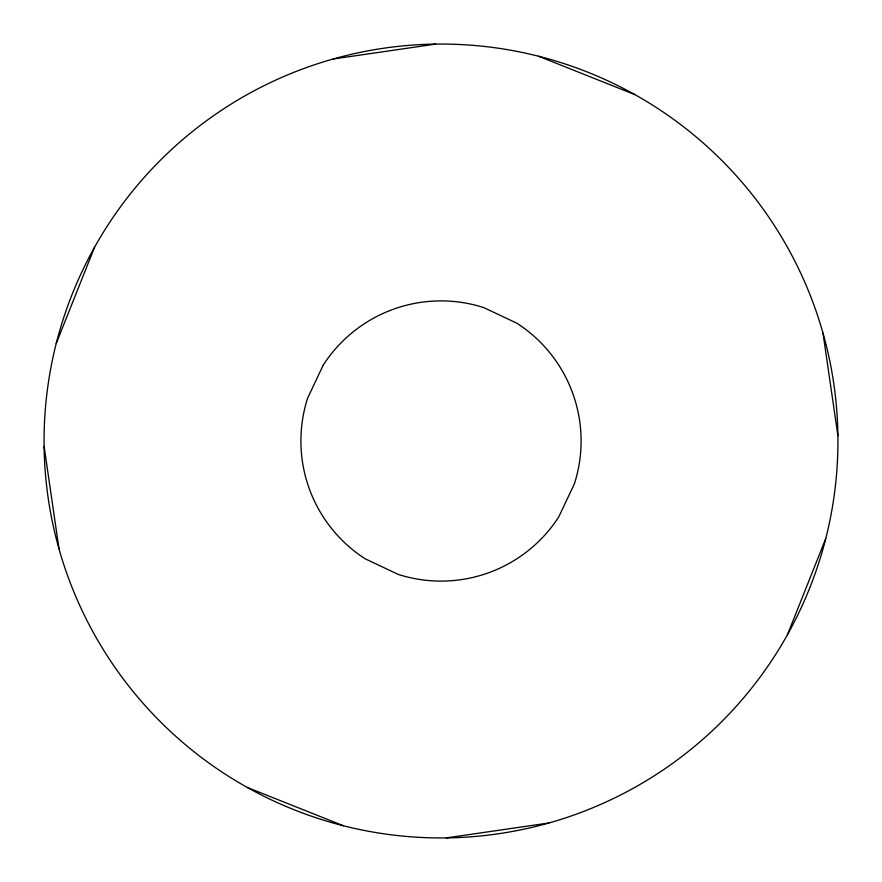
<?xml version="1.0" encoding="UTF-8"?>
<svg xmlns="http://www.w3.org/2000/svg" width="882" height="882" viewBox="0 0 882 882"><rect width="100%" height="100%" fill="white"/><g stroke="black" fill="none" stroke-linecap="round" stroke-linejoin="round"><path stroke-width="1.32" d="M56.239 343.44L94.594 247.18M787.406 634.819L825.761 538.56A396.933 396.933 0 0 0 333.109 59.006A396.933 396.933 0 0 0 164.129 725.434A396.933 396.933 0 0 0 825.761 538.56M333.109 59.006L435.653 44.1M446.347 837.9L548.891 822.994M538.56 56.239L634.819 94.594M247.18 787.406L343.44 825.761M822.994 333.109L837.9 435.653M44.1 446.347L59.006 548.891M323.231 365.115L307.609 398.179A140.095 140.095 0 0 0 365.115 558.769L398.179 574.391A140.095 140.095 0 0 0 558.769 516.885L574.391 483.821A140.095 140.095 0 0 0 516.885 323.231L483.821 307.609A140.095 140.095 0 0 0 323.231 365.115"/></g></svg>
